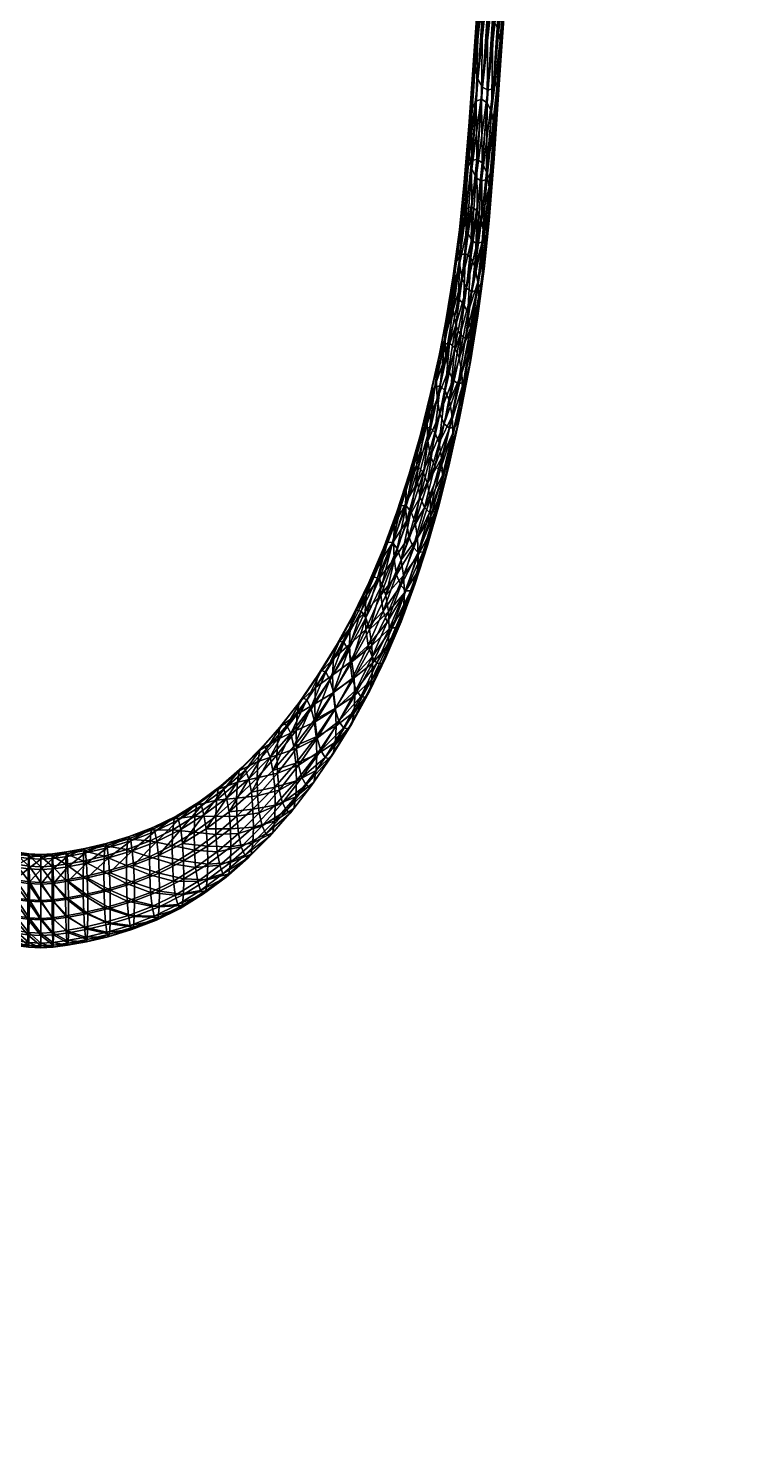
# Model space of a CAD drawing. Header units: centimetres. Extents: x -1318 to 1318, y -967 to 967.
# Drawn here: x 309.3 to 342.6, y 44.3 to 111.1 of the extents above; entities that cross this region are included whole.
import ezdxf

# ---------------------------------------------------------------- set-up
doc = ezdxf.new("R2010")
doc.units = ezdxf.units.CM
doc.layers.add('Object015', color=7, linetype='Continuous', true_color=0xd59ae5)
doc.layers.add('wood', color=7, linetype='Continuous', true_color=0x8d073a)

msp = doc.modelspace()

# ---------------------------------------------------------------- meshes
at = {"layer": 'Object015', "color": 191, "true_color": 0xb89be5}
mesh = msp.add_polyface(dxfattribs=at)
corners = [(331.551, 123.503, -207.685), (330.952, 114.81, -205.138), (330.826, 115.278, -203.366), (331.424, 123.757, -205.866), (330.784, 115.823, -201.239), (331.425, 124.325, -201.501), (330.826, 116.358, -199.112), (330.953, 116.79, -197.338), (331.382, 124.047, -203.684), (331.592, 109.093, -200.956), (331.465, 108.533, -202.703), (331.88, 114.686, -205.127), (332.006, 115.118, -203.354), (331.634, 109.779, -198.862), (332.049, 115.651, -201.227), (331.466, 111.072, -195.027), (331.592, 110.477, -196.769), (332.007, 116.195, -199.101), (331.88, 116.661, -197.33), (332.605, 124.157, -201.504), (332.647, 123.868, -203.685), (332.478, 123.373, -207.684), (332.605, 123.591, -205.866), (330.537, 108.659, -202.72), (331.163, 114.512, -206.199), (330.748, 108.283, -203.763), (331.416, 114.389, -206.55), (331.254, 108.215, -203.754), (331.669, 114.445, -206.193), (331.001, 108.134, -204.107), (330.75, 111.524, -193.992), (331.164, 117.031, -196.272), (331.003, 111.603, -193.639), (331.417, 117.085, -195.916), (331.669, 116.96, -196.268), (331.255, 111.45, -193.983), (331.761, 123.332, -208.776), (332.014, 123.249, -209.139), (332.267, 123.261, -208.775), (331.551, 124.543, -199.682), (331.762, 124.655, -198.592), (332.268, 124.582, -198.594), (332.015, 124.666, -198.229)]
mesh.append_faces([[corners[k] for k in face] for face in [(0, 1, 2), (3, 2, 4), (5, 6, 7), (8, 4, 6), (9, 10, 11), (11, 12, 9), (13, 9, 12), (12, 14, 13), (15, 16, 17), (17, 18, 15), (16, 13, 14), (14, 17, 16), (18, 17, 19), (17, 14, 20), (12, 11, 21), (14, 12, 22), (23, 1, 24), (25, 24, 26), (27, 28, 11), (29, 26, 28), (30, 31, 7), (32, 33, 31), (31, 30, 32), (34, 35, 15), (15, 18, 34), (33, 32, 35), (35, 34, 33), (36, 24, 1), (37, 26, 24), (21, 11, 28), (38, 28, 26), (39, 7, 31), (40, 31, 33), (41, 34, 18), (42, 33, 34)]], dxfattribs={"vtx2": -1, "color": 191})
mesh = msp.add_polyface(dxfattribs=at)
corners = [(330.411, 109.256, -200.977), (330.826, 115.278, -203.366), (330.952, 114.81, -205.138), (330.537, 108.659, -202.72), (330.12, 105.092, -198.685), (330.37, 109.957, -198.884), (330.784, 115.823, -201.239), (330.826, 116.358, -199.112), (330.412, 110.647, -196.79), (330.539, 111.208, -195.043), (330.953, 116.79, -197.338), (330.248, 107.268, -192.798), (330.708, 101.999, -188.423), (330.833, 101.309, -190.145), (331.067, 103.582, -192.296), (330.411, 99.783, -186.322), (330.499, 102.444, -187.396), (330.709, 103.846, -201.786), (330.477, 100.891, -199.562), (330.225, 101.064, -199.224), (330.456, 104.011, -201.445), (331.163, 114.512, -206.199), (330.748, 108.283, -203.763), (330.246, 104.428, -200.412), (331.001, 108.134, -204.107), (330.962, 103.939, -201.434), (330.73, 100.984, -199.21), (330.75, 111.524, -193.992), (330.459, 107.62, -191.754), (330.711, 107.707, -191.402), (331.003, 111.603, -193.639), (330.248, 102.634, -187.06), (330.48, 104.888, -189.208), (330.228, 104.802, -189.561), (330.732, 104.706, -189.545), (330.941, 104.268, -190.574), (330.963, 107.537, -191.742)]
mesh.append_faces([[corners[k] for k in face] for face in [(0, 1, 2), (2, 3, 0), (4, 0, 3), (5, 6, 1), (1, 0, 5), (7, 8, 9), (9, 10, 7), (6, 5, 8), (8, 7, 6), (11, 9, 8), (12, 13, 14), (15, 12, 16), (17, 18, 19), (19, 20, 17), (21, 22, 3), (22, 20, 23), (23, 3, 22), (24, 17, 20), (20, 22, 24), (18, 17, 25), (25, 26, 18), (10, 9, 27), (28, 27, 9), (9, 11, 28), (29, 30, 27), (27, 28, 29), (31, 32, 33), (32, 29, 28), (28, 33, 32), (34, 16, 12), (12, 35, 34), (32, 31, 16), (16, 34, 32), (29, 32, 34), (34, 36, 29)]], dxfattribs={"vtx2": -1, "color": 191})
mesh = msp.add_polyface(dxfattribs=at)
corners = [(331.067, 103.582, -192.296), (330.941, 104.268, -190.574), (330.708, 101.999, -188.423), (331.109, 102.779, -194.366), (330.833, 101.309, -190.145), (330.874, 100.505, -192.215), (331.299, 106.455, -194.503), (331.173, 107.117, -192.775), (331.341, 105.68, -196.578), (331.173, 104.294, -200.39), (331.299, 104.917, -198.656), (331.067, 101.991, -196.439), (330.94, 101.349, -198.169), (331.465, 108.533, -202.703), (331.592, 109.093, -200.956), (331.634, 109.779, -198.862), (331.592, 110.477, -196.769), (331.466, 111.072, -195.027), (331.416, 114.389, -206.55), (331.001, 108.134, -204.107), (330.748, 108.283, -203.763), (331.88, 114.686, -205.127), (331.254, 108.215, -203.754), (330.962, 103.939, -201.434), (331.669, 114.445, -206.193), (330.709, 103.846, -201.786), (330.73, 100.984, -199.21), (330.963, 107.537, -191.742), (330.732, 104.706, -189.545), (331.255, 111.45, -193.983), (331.003, 111.603, -193.639), (330.711, 107.707, -191.402)]
mesh.append_faces([[corners[k] for k in face] for face in [(0, 1, 2), (3, 0, 4), (4, 5, 3), (6, 7, 1), (1, 0, 6), (8, 6, 0), (0, 3, 8), (9, 10, 11), (11, 12, 9), (11, 3, 5), (10, 8, 3), (3, 11, 10), (10, 9, 13), (13, 14, 10), (8, 10, 14), (14, 15, 8), (7, 6, 16), (16, 17, 7), (6, 8, 15), (15, 16, 6), (18, 19, 20), (21, 13, 22), (23, 22, 13), (13, 9, 23), (24, 22, 19), (25, 19, 22), (22, 23, 25), (26, 23, 9), (9, 12, 26), (27, 28, 1), (1, 7, 27), (29, 27, 7), (7, 17, 29), (30, 31, 27), (27, 29, 30)]], dxfattribs={"vtx2": -1, "color": 191})
mesh = msp.add_polyface(dxfattribs=at)
corners = [(289.943, 103.005, -194.404), (290.174, 100.762, -192.259), (290.133, 99.948, -194.326), (289.9, 103.8, -192.333), (290.13, 101.558, -190.188), (329.495, 100.016, -186.363), (329.788, 102.2, -188.458), (329.661, 101.556, -190.187), (330.537, 108.659, -202.72), (330.246, 104.428, -200.412), (330.12, 105.092, -198.685), (330.078, 105.874, -196.609), (330.37, 109.957, -198.884), (330.411, 109.256, -200.977), (329.659, 99.945, -194.327), (329.889, 102.188, -196.473), (330.015, 101.498, -198.194), (329.618, 100.759, -192.258), (329.849, 102.999, -194.404), (329.891, 103.795, -192.332), (330.018, 104.441, -190.603), (330.121, 106.642, -194.532), (330.248, 107.268, -192.798), (330.412, 110.647, -196.79), (290.297, 100.017, -186.363), (290.004, 102.202, -188.459), (289.794, 102.557, -187.416), (329.704, 100.365, -185.318), (329.997, 102.556, -187.415), (329.953, 100.434, -184.962), (330.248, 102.634, -187.06), (330.203, 100.236, -185.296), (330.499, 102.444, -187.396), (330.456, 104.011, -201.445), (330.225, 101.064, -199.224), (330.228, 104.802, -189.561), (330.459, 107.62, -191.754)]
mesh.append_faces([[corners[k] for k in face] for face in [(0, 1, 2), (1, 0, 3), (3, 4, 1), (5, 6, 7), (8, 9, 10), (11, 12, 13), (13, 10, 11), (14, 15, 16), (17, 18, 15), (15, 10, 9), (9, 16, 15), (18, 11, 10), (10, 15, 18), (19, 7, 6), (6, 20, 19), (21, 19, 20), (20, 22, 21), (18, 17, 7), (7, 19, 18), (11, 18, 19), (19, 21, 11), (23, 21, 22), (12, 11, 21), (21, 23, 12), (24, 25, 26), (27, 28, 6), (29, 30, 28), (31, 32, 30), (33, 34, 16), (16, 9, 33), (28, 35, 20), (20, 6, 28), (35, 28, 30), (35, 36, 22), (22, 20, 35)]], dxfattribs={"vtx2": -1, "color": 191})
mesh = msp.add_polyface(dxfattribs=at)
corners = [(329.366, 97.762, -192.231), (329.659, 99.945, -194.327), (329.783, 99.249, -196.047), (329.326, 98.579, -190.164), (329.618, 100.759, -192.258), (329.661, 101.556, -190.187), (329.369, 99.376, -188.093), (329.495, 100.016, -186.363), (329.146, 97.892, -184.32), (330.015, 101.498, -198.194), (329.889, 102.188, -196.473), (330.832, 99.717, -194.287), (330.874, 100.505, -192.215), (330.576, 98.283, -190.112), (330.411, 99.783, -186.322), (330.535, 99.089, -188.043), (330.833, 101.309, -190.145), (330.708, 101.999, -188.423), (330.056, 97.623, -184.273), (330.94, 101.349, -198.169), (331.067, 101.991, -196.439), (330.706, 99.078, -196.017), (329.788, 102.2, -188.458), (329.704, 100.365, -185.318), (329.353, 98.233, -183.274), (329.997, 102.556, -187.415), (329.953, 100.434, -184.962), (329.602, 98.292, -182.916), (330.499, 102.444, -187.396), (330.203, 100.236, -185.296), (330.248, 102.634, -187.06), (329.849, 98.084, -183.248), (330.225, 101.064, -199.224), (329.993, 98.809, -197.076), (330.477, 100.891, -199.562), (330.244, 98.63, -197.413), (330.496, 98.718, -197.06), (330.73, 100.984, -199.21)]
mesh.append_faces([[corners[k] for k in face] for face in [(0, 1, 2), (3, 4, 1), (5, 6, 7), (4, 3, 6), (6, 5, 4), (8, 7, 6), (9, 2, 1), (10, 1, 4), (11, 12, 13), (14, 15, 16), (16, 17, 14), (15, 14, 18), (15, 13, 12), (12, 16, 15), (19, 20, 11), (11, 21, 19), (12, 11, 20), (22, 7, 23), (24, 23, 7), (25, 23, 26), (27, 26, 23), (23, 24, 27), (28, 29, 14), (30, 26, 29), (18, 14, 29), (26, 27, 31), (31, 29, 26), (32, 33, 2), (2, 9, 32), (34, 35, 33), (33, 32, 34), (36, 37, 19), (19, 21, 36), (35, 34, 37), (37, 36, 35)]], dxfattribs={"vtx2": -1, "color": 191})
mesh = msp.add_polyface(dxfattribs=at)
corners = [(329.783, 99.249, -196.047), (329.49, 97.062, -193.951), (329.366, 97.762, -192.231), (329.016, 95.642, -190.189), (329.659, 99.945, -194.327), (329.326, 98.579, -190.164), (328.977, 96.461, -188.122), (328.746, 95.831, -182.332), (329.146, 97.892, -184.32), (329.02, 97.256, -186.05), (329.369, 99.376, -188.093), (330.18, 96.923, -185.992), (330.056, 97.623, -184.273), (329.649, 95.521, -182.278), (330.534, 97.497, -192.185), (330.409, 96.861, -193.916), (330.706, 99.078, -196.017), (330.832, 99.717, -194.287), (330.576, 98.283, -190.112), (330.179, 95.331, -190.135), (330.221, 96.116, -188.061), (330.535, 99.089, -188.043), (329.993, 98.809, -197.076), (329.698, 96.615, -194.978), (330.244, 98.63, -197.413), (329.949, 96.427, -195.313), (330.2, 96.507, -194.959), (330.496, 98.718, -197.06), (329.495, 100.016, -186.363), (329.353, 98.233, -183.274), (328.952, 96.162, -181.285), (329.198, 96.21, -180.925), (329.602, 98.292, -182.916), (329.849, 98.084, -183.248), (329.444, 95.991, -181.255), (330.203, 100.236, -185.296)]
mesh.append_faces([[corners[k] for k in face] for face in [(0, 1, 2), (3, 2, 1), (4, 2, 5), (6, 5, 2), (2, 3, 6), (7, 8, 9), (10, 9, 8), (5, 6, 9), (9, 10, 5), (11, 12, 13), (14, 15, 16), (16, 17, 14), (18, 14, 17), (15, 14, 19), (14, 18, 20), (12, 11, 21), (11, 20, 18), (18, 21, 11), (22, 23, 1), (1, 0, 22), (24, 25, 23), (23, 22, 24), (26, 27, 16), (16, 15, 26), (25, 24, 27), (27, 26, 25), (28, 8, 29), (30, 29, 8), (8, 7, 30), (31, 32, 29), (29, 30, 31), (13, 12, 33), (32, 31, 34), (34, 33, 32), (35, 33, 12)]], dxfattribs={"vtx2": -1, "color": 191})
mesh = msp.add_polyface(dxfattribs=at)
corners = [(329.49, 97.062, -193.951), (329.139, 94.937, -191.908), (329.016, 95.642, -190.189), (328.616, 93.585, -188.202), (328.738, 92.875, -189.92), (328.578, 94.406, -186.135), (328.977, 96.461, -188.122), (329.02, 97.256, -186.05), (328.621, 95.2, -184.064), (328.746, 95.831, -182.332), (329.772, 94.816, -183.996), (329.649, 95.521, -182.278), (329.195, 93.48, -180.34), (329.812, 94.006, -186.065), (329.317, 92.769, -182.058), (330.18, 96.923, -185.992), (330.221, 96.116, -188.061), (330.054, 94.7, -191.866), (330.179, 95.331, -190.135), (329.771, 93.223, -188.139), (330.409, 96.861, -193.916), (330.534, 97.497, -192.185), (329.346, 94.481, -192.933), (329.698, 96.615, -194.978), (329.949, 96.427, -195.313), (329.596, 94.284, -193.267), (329.846, 94.354, -192.911), (330.2, 96.507, -194.959), (328.506, 94.155, -179.353), (328.952, 96.162, -181.285), (328.75, 94.191, -178.991), (329.198, 96.21, -180.925), (329.444, 95.991, -181.255), (328.993, 93.96, -179.319), (329.849, 98.084, -183.248)]
mesh.append_faces([[corners[k] for k in face] for face in [(0, 1, 2), (3, 2, 1), (1, 4, 3), (5, 6, 2), (2, 3, 5), (7, 8, 9), (6, 5, 8), (8, 7, 6), (10, 11, 12), (13, 10, 14), (11, 10, 15), (16, 15, 10), (10, 13, 16), (17, 18, 19), (18, 16, 13), (13, 19, 18), (18, 17, 20), (16, 18, 21), (4, 1, 22), (23, 22, 1), (1, 0, 23), (24, 25, 22), (22, 23, 24), (26, 27, 20), (20, 17, 26), (25, 24, 27), (27, 26, 25), (28, 29, 9), (30, 31, 29), (29, 28, 30), (32, 33, 12), (12, 11, 32), (34, 32, 11), (31, 30, 33), (33, 32, 31)]], dxfattribs={"vtx2": -1, "color": 191})
mesh = msp.add_polyface(dxfattribs=at)
corners = [(327.687, 89.667, -184.404), (328.171, 91.593, -186.273), (328.292, 90.876, -187.989), (327.65, 90.492, -182.338), (328.133, 92.416, -184.206), (328.177, 93.208, -182.135), (327.694, 91.283, -180.266), (327.818, 91.903, -178.532), (328.301, 93.833, -180.402), (327.289, 90.043, -176.726), (327.167, 89.429, -178.461), (328.616, 93.585, -188.202), (328.738, 92.875, -189.92), (328.578, 94.406, -186.135), (328.621, 95.2, -184.064), (328.746, 95.831, -182.332), (328.821, 90.785, -180.178), (328.701, 91.503, -178.462), (328.16, 89.593, -176.647), (327.806, 88.943, -186.119), (328.495, 90.402, -189.012), (328.02, 92.214, -177.481), (328.506, 94.155, -179.353), (327.489, 90.344, -175.673), (328.261, 92.238, -177.117), (328.75, 94.191, -178.991), (327.726, 90.354, -175.307), (328.501, 91.994, -177.443), (327.963, 90.096, -175.63), (328.944, 92.41, -190.944)]
mesh.append_faces([[corners[k] for k in face] for face in [(0, 1, 2), (3, 4, 1), (1, 0, 3), (5, 6, 7), (7, 8, 5), (4, 3, 6), (6, 5, 4), (9, 7, 6), (10, 6, 3), (1, 11, 12), (12, 2, 1), (4, 13, 11), (11, 1, 4), (14, 5, 8), (8, 15, 14), (13, 4, 5), (5, 14, 13), (16, 17, 18), (19, 2, 20), (21, 22, 8), (8, 7, 21), (23, 21, 7), (7, 9, 23), (24, 25, 22), (22, 21, 24), (26, 24, 21), (21, 23, 26), (25, 24, 27), (27, 28, 18), (18, 17, 27), (24, 26, 28), (28, 27, 24), (29, 20, 2), (2, 12, 29), (15, 8, 22)]], dxfattribs={"vtx2": -1, "color": 191})
mesh = msp.add_polyface(dxfattribs=at)
corners = [(328.82, 89.192, -184.321), (328.698, 88.579, -186.055), (329.193, 90.557, -187.934), (329.316, 91.176, -186.2), (328.861, 89.971, -182.246), (329.357, 91.957, -184.126), (328.317, 88.052, -180.43), (328.701, 91.503, -178.462), (328.821, 90.785, -180.178), (329.317, 92.769, -182.058), (329.195, 93.48, -180.34), (329.772, 94.816, -183.996), (329.812, 94.006, -186.065), (329.647, 92.598, -189.871), (329.771, 93.223, -188.139), (330.054, 94.7, -191.866), (328.494, 88.261, -187.105), (328.987, 90.229, -188.981), (328.25, 88.226, -187.467), (328.741, 90.182, -189.342), (328.993, 93.96, -179.319), (328.501, 91.994, -177.443), (328.75, 94.191, -178.991), (329.346, 94.481, -192.933), (328.944, 92.41, -190.944), (328.738, 92.875, -189.92), (329.192, 92.202, -191.276), (328.495, 90.402, -189.012), (329.596, 94.284, -193.267), (329.44, 92.261, -190.918), (329.846, 94.354, -192.911)]
mesh.append_faces([[corners[k] for k in face] for face in [(0, 1, 2), (2, 3, 0), (4, 0, 3), (3, 5, 4), (0, 4, 6), (7, 8, 9), (9, 10, 7), (8, 4, 5), (5, 9, 8), (10, 9, 11), (9, 5, 12), (13, 14, 3), (3, 2, 13), (14, 13, 15), (14, 12, 5), (5, 3, 14), (16, 17, 2), (2, 1, 16), (18, 19, 17), (20, 21, 7), (7, 10, 20), (21, 20, 22), (23, 24, 25), (26, 19, 27), (27, 24, 26), (28, 26, 24), (24, 23, 28), (17, 29, 13), (13, 2, 17), (19, 26, 29), (29, 17, 19), (29, 30, 15), (15, 13, 29), (26, 28, 30), (30, 29, 26)]], dxfattribs={"vtx2": -1, "color": 191})
mesh = msp.add_polyface(dxfattribs=at)
corners = [(327.806, 88.943, -186.119), (327.275, 87.078, -184.312), (327.158, 87.81, -182.598), (327.123, 88.639, -180.533), (327.65, 90.492, -182.338), (327.687, 89.667, -184.404), (326.579, 86.027, -180.86), (326.693, 85.288, -182.573), (326.545, 86.86, -178.795), (327.167, 89.429, -178.461), (326.589, 87.649, -176.723), (326.711, 88.256, -174.987), (327.289, 90.043, -176.726), (327.694, 91.283, -180.266), (327.064, 84.431, -177.001), (327.026, 85.252, -174.935), (326.306, 83.559, -173.33), (327.682, 87.023, -176.613), (327.566, 87.755, -174.899), (326.913, 85.991, -173.222), (327.72, 86.204, -178.681), (327.561, 84.828, -182.492), (327.68, 85.429, -180.755), (327.024, 83.658, -179.077), (327.473, 86.582, -185.331), (326.888, 84.78, -183.589), (327.713, 86.338, -185.656), (327.125, 84.522, -183.912), (326.712, 82.779, -181.87), (327.362, 84.532, -183.546), (327.954, 86.361, -185.292), (326.497, 86.805, -171.891), (327.14, 88.542, -173.563), (326.907, 88.546, -173.933), (327.489, 90.344, -175.673), (327.726, 90.354, -175.307), (327.373, 88.27, -173.884), (326.724, 86.519, -172.209)]
mesh.append_faces([[corners[k] for k in face] for face in [(0, 1, 2), (3, 4, 5), (5, 2, 3), (6, 2, 1), (1, 7, 6), (8, 3, 2), (2, 6, 8), (9, 10, 11), (11, 12, 9), (10, 9, 3), (13, 9, 12), (4, 3, 9), (14, 15, 16), (17, 18, 19), (19, 15, 17), (20, 17, 15), (15, 14, 20), (21, 22, 23), (14, 23, 22), (24, 25, 7), (7, 1, 24), (26, 27, 25), (25, 24, 26), (28, 29, 21), (30, 29, 27), (31, 32, 33), (33, 34, 12), (12, 11, 33), (32, 35, 34), (34, 33, 32), (36, 37, 19), (19, 18, 36), (32, 31, 37), (37, 36, 32), (35, 32, 36)]], dxfattribs={"vtx2": -1, "color": 191})
mesh = msp.add_polyface(dxfattribs=at)
corners = [(328.292, 90.876, -187.989), (327.806, 88.943, -186.119), (327.687, 89.667, -184.404), (327.158, 87.81, -182.598), (328.278, 88.869, -178.362), (328.16, 89.593, -176.647), (327.566, 87.755, -174.899), (327.682, 87.023, -176.613), (328.317, 88.052, -180.43), (327.72, 86.204, -178.681), (328.156, 86.668, -184.24), (328.276, 87.275, -182.505), (327.68, 85.429, -180.755), (327.561, 84.828, -182.492), (327.064, 84.431, -177.001), (328.698, 88.579, -186.055), (328.82, 89.192, -184.321), (328.821, 90.785, -180.178), (328.861, 89.971, -182.246), (328.495, 90.402, -189.012), (328.007, 88.458, -187.139), (328.741, 90.182, -189.342), (328.25, 88.226, -187.467), (327.473, 86.582, -185.331), (327.275, 87.078, -184.312), (327.713, 86.338, -185.656), (327.954, 86.361, -185.292), (328.494, 88.261, -187.105), (328.987, 90.229, -188.981), (327.362, 84.532, -183.546), (327.125, 84.522, -183.912), (327.963, 90.096, -175.63), (327.373, 88.27, -173.884), (327.726, 90.354, -175.307)]
mesh.append_faces([[corners[k] for k in face] for face in [(0, 1, 2), (3, 2, 1), (4, 5, 6), (6, 7, 4), (8, 4, 7), (7, 9, 8), (10, 11, 12), (12, 13, 10), (12, 9, 14), (11, 8, 9), (9, 12, 11), (11, 10, 15), (15, 16, 11), (8, 11, 16), (5, 4, 17), (4, 8, 18), (18, 17, 4), (19, 20, 1), (21, 22, 20), (20, 19, 21), (20, 23, 24), (24, 1, 20), (22, 25, 23), (23, 20, 22), (26, 27, 15), (15, 10, 26), (28, 27, 22), (25, 22, 27), (27, 26, 25), (29, 26, 10), (10, 13, 29), (30, 25, 26), (31, 32, 6), (6, 5, 31), (32, 31, 33)]], dxfattribs={"vtx2": -1, "color": 191})
mesh = msp.add_polyface(dxfattribs=at)
corners = [(325.217, 83.539, -175.537), (325.912, 85.158, -177.129), (325.944, 84.322, -179.193), (325.956, 85.946, -175.056), (325.261, 84.324, -173.464), (325.378, 84.918, -171.726), (326.076, 86.547, -173.319), (324.626, 83.372, -170.211), (326.579, 86.027, -180.86), (326.693, 85.288, -182.573), (326.055, 83.575, -180.904), (326.545, 86.86, -178.795), (326.589, 87.649, -176.723), (326.711, 88.256, -174.987), (327.123, 88.639, -180.533), (326.195, 84.307, -171.619), (326.306, 83.559, -173.33), (327.026, 85.252, -174.935), (326.913, 85.991, -173.222), (294.225, 85.182, -170.667), (294.983, 83.624, -169.149), (295.166, 83.372, -170.211), (325.567, 85.182, -170.667), (326.268, 86.824, -172.263), (324.809, 83.624, -169.149), (325.79, 85.148, -170.293), (326.497, 86.805, -171.891), (325.025, 83.574, -168.772), (326.724, 86.519, -172.209), (326.011, 84.846, -170.608), (325.24, 83.257, -169.085), (326.888, 84.78, -183.589), (326.246, 83.055, -181.919), (327.125, 84.522, -183.912), (326.907, 88.546, -173.933)]
mesh.append_faces([[corners[k] for k in face] for face in [(0, 1, 2), (3, 4, 5), (5, 6, 3), (1, 0, 4), (4, 3, 1), (7, 5, 4), (2, 8, 9), (9, 10, 2), (1, 11, 8), (8, 2, 1), (12, 3, 6), (6, 13, 12), (11, 1, 3), (3, 12, 11), (14, 11, 12), (15, 16, 17), (17, 18, 15), (19, 20, 21), (22, 23, 6), (6, 5, 22), (24, 22, 5), (25, 26, 23), (23, 22, 25), (27, 25, 22), (22, 24, 27), (28, 29, 15), (15, 18, 28), (26, 25, 29), (29, 28, 26), (30, 29, 25), (10, 9, 31), (32, 31, 33), (23, 34, 13), (13, 6, 23), (34, 23, 26)]], dxfattribs={"vtx2": -1, "color": 191})
mesh = msp.add_polyface(dxfattribs=at)
corners = [(324.496, 81.163, -176.087), (325.247, 82.7, -177.601), (325.355, 81.945, -179.311), (324.6, 80.401, -177.796), (324.467, 82.004, -174.024), (325.217, 83.539, -175.537), (323.669, 80.557, -172.592), (323.713, 81.336, -170.518), (322.872, 79.976, -169.171), (322.98, 80.545, -167.428), (323.824, 81.913, -168.777), (324.511, 82.786, -171.95), (324.626, 83.372, -170.211), (325.261, 84.324, -173.464), (325.526, 81.949, -171.804), (325.419, 82.704, -170.094), (324.59, 81.188, -168.65), (324.694, 80.425, -170.358), (325.542, 81.413, -180.323), (325.378, 84.918, -171.726), (324.809, 83.624, -169.149), (323.151, 80.77, -166.362), (324.001, 82.152, -167.713), (323.351, 80.689, -165.98), (324.211, 82.087, -167.334), (325.025, 83.574, -168.772), (324.418, 81.753, -167.644), (323.551, 80.34, -166.287), (323.716, 79.762, -167.291), (325.24, 83.257, -169.085)]
mesh.append_faces([[corners[k] for k in face] for face in [(0, 1, 2), (2, 3, 0), (4, 5, 1), (1, 0, 4), (6, 4, 0), (7, 8, 9), (9, 10, 7), (11, 7, 10), (10, 12, 11), (8, 7, 6), (4, 6, 7), (7, 11, 4), (13, 11, 12), (5, 4, 11), (11, 13, 5), (14, 15, 16), (16, 17, 14), (3, 2, 18), (19, 12, 20), (21, 22, 10), (10, 9, 21), (23, 24, 22), (22, 21, 23), (22, 20, 12), (12, 10, 22), (24, 25, 20), (20, 22, 24), (26, 27, 28), (28, 16, 26), (29, 26, 16), (16, 15, 29), (24, 23, 27), (27, 26, 24), (25, 24, 26), (26, 29, 25)]], dxfattribs={"vtx2": -1, "color": 191})
mesh = msp.add_polyface(dxfattribs=at)
corners = [(325.247, 82.7, -177.601), (325.944, 84.322, -179.193), (326.055, 83.575, -180.904), (325.355, 81.945, -179.311), (325.217, 83.539, -175.537), (325.561, 81.123, -173.87), (325.526, 81.949, -171.804), (324.694, 80.425, -170.358), (326.303, 81.965, -177.472), (326.188, 81.379, -179.212), (326.907, 83.064, -180.815), (327.024, 83.658, -179.077), (326.342, 82.736, -175.397), (327.064, 84.431, -177.001), (325.523, 80.355, -175.946), (325.419, 82.704, -170.094), (326.306, 83.559, -173.33), (326.195, 84.307, -171.619), (327.561, 84.828, -182.492), (326.246, 83.055, -181.919), (325.542, 81.413, -180.323), (326.479, 82.783, -182.239), (325.769, 81.126, -180.641), (324.782, 79.855, -178.805), (325.998, 81.107, -180.269), (326.712, 82.779, -181.87), (325.225, 79.518, -178.746), (326.011, 84.846, -170.608), (325.24, 83.257, -169.085), (325.79, 85.148, -170.293), (325.025, 83.574, -168.772), (326.888, 84.78, -183.589), (327.125, 84.522, -183.912), (327.362, 84.532, -183.546)]
mesh.append_faces([[corners[k] for k in face] for face in [(0, 1, 2), (2, 3, 0), (1, 0, 4), (5, 6, 7), (8, 9, 10), (10, 11, 8), (12, 8, 11), (11, 13, 12), (9, 8, 14), (5, 14, 8), (8, 12, 5), (15, 6, 16), (16, 17, 15), (16, 12, 13), (6, 5, 12), (12, 16, 6), (11, 10, 18), (19, 20, 3), (3, 2, 19), (21, 22, 20), (20, 19, 21), (23, 20, 22), (24, 25, 10), (10, 9, 24), (26, 24, 9), (22, 21, 25), (25, 24, 22), (27, 28, 15), (15, 17, 27), (29, 30, 28), (31, 19, 2), (32, 21, 19), (18, 10, 25), (21, 32, 33), (33, 25, 21)]], dxfattribs={"vtx2": -1, "color": 191})
mesh = msp.add_polyface(dxfattribs=at)
corners = [(322.854, 78.356, -173.308), (323.696, 79.714, -174.655), (323.796, 78.944, -176.362), (324.496, 81.163, -176.087), (324.6, 80.401, -177.796), (323.669, 80.557, -172.592), (323.815, 78.991, -168.998), (323.716, 79.762, -167.291), (322.801, 78.429, -166.021), (323.847, 78.16, -171.063), (322.896, 77.651, -167.727), (324.694, 80.425, -170.358), (324.59, 81.188, -168.65), (324.727, 79.596, -172.424), (325.561, 81.123, -173.87), (324.582, 78.261, -176.243), (324.691, 78.831, -174.5), (323.811, 77.398, -173.14), (325.411, 79.777, -177.686), (325.523, 80.355, -175.946), (326.188, 81.379, -179.212), (322.95, 77.579, -175.014), (323.972, 78.386, -177.37), (324.782, 79.855, -178.805), (323.119, 77.007, -176.019), (324.186, 78.067, -177.682), (325.003, 79.552, -179.121), (325.542, 81.413, -180.323), (325.769, 81.126, -180.641), (325.225, 79.518, -178.746), (325.998, 81.107, -180.269), (323.533, 76.604, -175.949), (324.402, 78.016, -177.305)]
mesh.append_faces([[corners[k] for k in face] for face in [(0, 1, 2), (1, 3, 4), (4, 2, 1), (3, 1, 5), (6, 7, 8), (9, 6, 10), (11, 12, 7), (7, 6, 11), (13, 11, 6), (6, 9, 13), (11, 13, 14), (15, 16, 17), (18, 19, 16), (16, 15, 18), (16, 13, 9), (9, 17, 16), (19, 14, 13), (13, 16, 19), (19, 18, 20), (21, 2, 22), (23, 22, 2), (2, 4, 23), (24, 22, 25), (26, 25, 22), (22, 23, 26), (27, 23, 4), (28, 26, 23), (20, 18, 29), (26, 28, 30), (30, 29, 26), (31, 32, 15), (32, 29, 18), (18, 15, 32), (25, 26, 29), (29, 32, 25)]], dxfattribs={"vtx2": -1, "color": 191})
mesh = msp.add_polyface(dxfattribs=at)
corners = [(321.977, 77.091, -172.05), (322.854, 78.356, -173.308), (322.95, 77.579, -175.014), (321.954, 77.938, -169.988), (322.829, 79.201, -171.245), (322.872, 79.976, -169.171), (321.996, 78.711, -167.912), (322.1, 79.271, -166.169), (322.98, 80.545, -167.428), (321.087, 77.542, -166.746), (321.186, 78.094, -165.001), (323.796, 78.944, -176.362), (323.669, 80.557, -172.592), (323.696, 79.714, -174.655), (322.801, 78.429, -166.021), (322.896, 77.651, -167.727), (323.815, 78.991, -168.998), (321.849, 77.195, -164.844), (322.263, 79.483, -165.1), (323.151, 80.77, -166.362), (321.341, 78.292, -163.93), (322.454, 79.386, -164.715), (323.351, 80.689, -165.98), (321.522, 78.18, -163.542), (320.387, 77.202, -162.856), (320.556, 77.074, -162.466), (323.551, 80.34, -166.287), (322.644, 79.021, -165.02), (323.716, 79.762, -167.291), (321.701, 77.799, -163.844), (323.972, 78.386, -177.37), (323.119, 77.007, -176.019)]
mesh.append_faces([[corners[k] for k in face] for face in [(0, 1, 2), (3, 4, 1), (1, 0, 3), (5, 6, 7), (7, 8, 5), (4, 3, 6), (6, 5, 4), (6, 9, 10), (10, 7, 6), (9, 6, 3), (11, 2, 1), (4, 12, 13), (13, 1, 4), (12, 4, 5), (14, 15, 16), (15, 14, 17), (18, 19, 8), (8, 7, 18), (20, 18, 7), (7, 10, 20), (21, 22, 19), (19, 18, 21), (23, 21, 18), (18, 20, 23), (24, 20, 10), (25, 23, 20), (26, 27, 14), (14, 28, 26), (22, 21, 27), (27, 26, 22), (27, 29, 17), (17, 14, 27), (21, 23, 29), (29, 27, 21), (30, 31, 2)]], dxfattribs={"vtx2": -1, "color": 191})
mesh = msp.add_polyface(dxfattribs=at)
corners = [(319.182, 75.51, -164.706), (318.191, 74.653, -163.838), (318.271, 75.179, -162.088), (319.269, 76.045, -162.957), (320.126, 74.858, -169.814), (321.066, 75.924, -170.884), (321.151, 75.132, -172.588), (320.108, 75.709, -167.753), (321.046, 76.773, -168.822), (320.148, 76.474, -165.676), (320.242, 77.018, -163.929), (321.087, 77.542, -166.746), (321.186, 78.094, -165.001), (319.144, 74.748, -166.783), (321.954, 77.938, -169.988), (320.944, 75.268, -165.465), (320.861, 76.061, -163.762), (319.839, 75.033, -162.78), (321.938, 76.409, -166.548), (318.393, 75.338, -161.01), (319.403, 76.216, -161.882), (318.534, 75.18, -160.614), (319.559, 76.073, -161.488), (318.672, 74.755, -160.908), (319.713, 75.663, -161.785), (320.387, 77.202, -162.856), (320.556, 77.074, -162.466), (321.341, 78.292, -163.93), (320.723, 76.679, -162.765), (321.701, 77.799, -163.844), (321.522, 78.18, -163.542)]
mesh.append_faces([[corners[k] for k in face] for face in [(0, 1, 2), (2, 3, 0), (4, 5, 6), (7, 8, 5), (5, 4, 7), (9, 0, 3), (3, 10, 9), (11, 9, 10), (10, 12, 11), (7, 13, 0), (0, 9, 7), (8, 7, 9), (9, 11, 8), (14, 8, 11), (15, 16, 17), (16, 15, 18), (19, 20, 3), (3, 2, 19), (21, 22, 20), (20, 19, 21), (22, 21, 23), (23, 24, 22), (20, 25, 10), (10, 3, 20), (22, 26, 25), (25, 20, 22), (12, 10, 25), (27, 25, 26), (28, 24, 17), (17, 16, 28), (29, 28, 16), (26, 22, 24), (24, 28, 26), (30, 26, 28), (28, 29, 30)]], dxfattribs={"vtx2": -1, "color": 191})
mesh = msp.add_polyface(dxfattribs=at)
corners = [(322.95, 77.579, -175.014), (322.067, 76.307, -173.755), (321.977, 77.091, -172.05), (321.066, 75.924, -170.884), (321.151, 75.132, -172.588), (321.046, 76.773, -168.822), (321.954, 77.938, -169.988), (321.938, 76.409, -166.548), (321.849, 77.195, -164.844), (320.861, 76.061, -163.762), (321.966, 75.572, -168.612), (320.944, 75.268, -165.465), (322.892, 76.058, -171.869), (322.792, 75.504, -173.614), (323.707, 76.836, -174.884), (323.811, 77.398, -173.14), (322.926, 76.817, -169.792), (323.847, 78.16, -171.063), (321.934, 74.816, -170.69), (322.896, 77.651, -167.727), (324.582, 78.261, -176.243), (323.119, 77.007, -176.019), (322.228, 75.722, -174.758), (323.325, 76.671, -176.329), (322.426, 75.37, -175.064), (321.303, 74.534, -173.588), (322.625, 75.286, -174.681), (323.533, 76.604, -175.949), (321.701, 77.799, -163.844), (324.186, 78.067, -177.682), (324.402, 78.016, -177.305)]
mesh.append_faces([[corners[k] for k in face] for face in [(0, 1, 2), (3, 2, 1), (1, 4, 3), (5, 6, 2), (2, 3, 5), (7, 8, 9), (10, 7, 11), (12, 13, 14), (14, 15, 12), (16, 12, 15), (15, 17, 16), (13, 12, 18), (10, 18, 12), (12, 16, 10), (8, 7, 19), (19, 16, 17), (7, 10, 16), (16, 19, 7), (15, 14, 20), (21, 22, 1), (1, 0, 21), (23, 24, 22), (22, 21, 23), (22, 25, 4), (4, 1, 22), (25, 22, 24), (26, 27, 14), (14, 13, 26), (24, 23, 27), (27, 26, 24), (9, 8, 28), (29, 23, 21), (20, 14, 27), (23, 29, 30), (30, 27, 23)]], dxfattribs={"vtx2": -1, "color": 191})
mesh = msp.add_polyface(dxfattribs=at)
corners = [(318.155, 73.895, -165.916), (319.144, 74.748, -166.783), (319.159, 73.896, -168.844), (318.191, 74.653, -163.838), (319.182, 75.51, -164.706), (320.126, 74.858, -169.814), (320.204, 74.059, -171.517), (319.23, 73.09, -170.545), (320.108, 75.709, -167.753), (321.151, 75.132, -172.588), (318.787, 74.113, -161.901), (318.855, 73.305, -163.602), (319.916, 74.232, -164.482), (319.839, 75.033, -162.78), (319.94, 73.391, -166.545), (320.944, 75.268, -165.465), (320.97, 74.429, -167.529), (321.966, 75.572, -168.612), (321.839, 74.27, -172.437), (321.934, 74.816, -170.69), (320.939, 73.675, -169.607), (320.85, 73.138, -171.355), (322.792, 75.504, -173.614), (319.713, 75.663, -161.785), (318.672, 74.755, -160.908), (317.703, 73.306, -161.129), (317.602, 73.959, -160.138), (318.534, 75.18, -160.614), (321.303, 74.534, -173.588), (320.347, 73.447, -172.515), (321.491, 74.166, -173.892), (322.426, 75.37, -175.064), (321.68, 74.066, -173.506), (322.625, 75.286, -174.681), (320.701, 72.947, -172.427), (320.523, 73.063, -172.816)]
mesh.append_faces([[corners[k] for k in face] for face in [(0, 1, 2), (1, 0, 3), (3, 4, 1), (2, 5, 6), (6, 7, 2), (1, 8, 5), (5, 2, 1), (9, 6, 5), (10, 11, 12), (12, 13, 10), (14, 12, 11), (13, 12, 15), (16, 15, 12), (12, 14, 16), (15, 16, 17), (18, 19, 20), (20, 21, 18), (20, 16, 14), (19, 17, 16), (16, 20, 19), (19, 18, 22), (23, 24, 10), (10, 13, 23), (25, 10, 24), (26, 24, 27), (28, 29, 6), (6, 9, 28), (29, 28, 30), (31, 30, 28), (32, 33, 22), (22, 18, 32), (30, 31, 33), (33, 32, 30), (34, 32, 18), (35, 30, 32)]], dxfattribs={"vtx2": -1, "color": 191})
mesh = msp.add_polyface(dxfattribs=at)
corners = [(317.152, 72.297, -167.215), (318.167, 73.042, -167.977), (318.231, 72.229, -169.676), (317.208, 71.478, -168.914), (317.142, 73.15, -165.154), (318.155, 73.895, -165.916), (316.11, 71.662, -166.563), (316.103, 72.516, -164.502), (317.175, 73.904, -163.076), (316.132, 73.266, -162.423), (316.196, 73.776, -160.67), (317.247, 74.422, -161.324), (318.191, 74.653, -163.838), (318.271, 75.179, -162.088), (317.764, 72.491, -162.829), (317.703, 73.306, -161.129), (316.591, 72.614, -160.467), (316.643, 71.793, -162.165), (317.783, 71.646, -164.891), (318.855, 73.305, -163.602), (318.877, 72.462, -165.665), (318.351, 71.592, -170.67), (317.355, 74.569, -160.245), (318.393, 75.338, -161.01), (317.48, 74.397, -159.846), (318.534, 75.18, -160.614), (316.29, 73.911, -159.589), (316.398, 73.727, -159.188), (317.602, 73.959, -160.138), (316.503, 73.277, -159.478), (318.672, 74.755, -160.908)]
mesh.append_faces([[corners[k] for k in face] for face in [(0, 1, 2), (2, 3, 0), (4, 5, 1), (1, 0, 4), (6, 0, 3), (7, 4, 0), (0, 6, 7), (8, 9, 10), (10, 11, 8), (4, 7, 9), (9, 8, 4), (12, 8, 11), (11, 13, 12), (5, 4, 8), (8, 12, 5), (14, 15, 16), (16, 17, 14), (18, 14, 17), (15, 14, 19), (14, 18, 20), (3, 2, 21), (22, 23, 13), (13, 11, 22), (24, 25, 23), (23, 22, 24), (26, 22, 11), (11, 10, 26), (27, 24, 22), (22, 26, 27), (28, 29, 16), (16, 15, 28), (24, 27, 29), (29, 28, 24), (30, 28, 15), (25, 24, 28)]], dxfattribs={"vtx2": -1, "color": 191})
mesh = msp.add_polyface(dxfattribs=at)
corners = [(318.167, 73.042, -167.977), (319.159, 73.896, -168.844), (319.23, 73.09, -170.545), (318.231, 72.229, -169.676), (318.155, 73.895, -165.916), (318.851, 71.714, -167.744), (318.775, 71.192, -169.495), (319.828, 72.11, -170.374), (319.911, 72.64, -168.624), (318.877, 72.462, -165.665), (319.94, 73.391, -166.545), (317.759, 70.9, -166.971), (317.783, 71.646, -164.891), (318.855, 73.305, -163.602), (318.787, 74.113, -161.901), (317.703, 73.306, -161.129), (317.764, 72.491, -162.829), (320.85, 73.138, -171.355), (320.939, 73.675, -169.607), (319.362, 72.465, -171.541), (318.351, 71.592, -170.67), (319.525, 72.066, -171.839), (318.499, 71.177, -170.966), (318.649, 71.029, -170.572), (319.69, 71.933, -171.448), (317.579, 70.236, -169.802), (320.347, 73.447, -172.515), (320.204, 74.059, -171.517), (320.523, 73.063, -172.816), (321.491, 74.166, -173.892), (320.701, 72.947, -172.427), (321.839, 74.27, -172.437), (321.68, 74.066, -173.506)]
mesh.append_faces([[corners[k] for k in face] for face in [(0, 1, 2), (2, 3, 0), (1, 0, 4), (5, 6, 7), (7, 8, 5), (9, 5, 8), (8, 10, 9), (6, 5, 11), (5, 9, 12), (13, 14, 15), (13, 9, 10), (9, 13, 16), (17, 18, 8), (8, 7, 17), (10, 8, 18), (19, 20, 3), (3, 2, 19), (21, 22, 20), (20, 19, 21), (23, 24, 7), (7, 6, 23), (25, 23, 6), (22, 21, 24), (24, 23, 22), (26, 19, 2), (2, 27, 26), (28, 21, 19), (19, 26, 28), (29, 28, 26), (24, 30, 17), (17, 7, 24), (21, 28, 30), (30, 24, 21), (31, 17, 30), (32, 30, 28)]], dxfattribs={"vtx2": -1, "color": 191})
mesh = msp.add_polyface(dxfattribs=at)
corners = [(315.063, 72.739, -161.883), (313.965, 72.325, -161.458), (314.01, 72.823, -159.703), (315.117, 73.242, -160.129), (315.037, 71.993, -163.963), (313.944, 71.583, -163.538), (312.931, 72.505, -159.379), (312.897, 72.012, -161.135), (316.103, 72.516, -164.502), (316.11, 71.662, -166.563), (315.043, 71.139, -166.024), (316.132, 73.266, -162.423), (316.196, 73.776, -160.67), (315.494, 71.215, -161.616), (315.449, 72.041, -159.919), (314.281, 71.59, -159.487), (316.643, 71.793, -162.165), (316.591, 72.614, -160.467), (314.074, 72.941, -158.618), (315.196, 73.368, -159.046), (312.982, 72.617, -158.293), (314.149, 72.737, -158.214), (315.287, 73.173, -158.643), (313.04, 72.406, -157.888), (315.376, 72.712, -158.931), (314.221, 72.268, -158.5), (313.143, 71.248, -159.159), (313.096, 71.931, -158.173), (316.29, 73.911, -159.589), (316.398, 73.727, -159.188), (316.503, 73.277, -159.478)]
mesh.append_faces([[corners[k] for k in face] for face in [(0, 1, 2), (2, 3, 0), (4, 5, 1), (1, 0, 4), (6, 2, 1), (7, 1, 5), (4, 8, 9), (9, 10, 4), (11, 0, 3), (3, 12, 11), (8, 4, 0), (0, 11, 8), (13, 14, 15), (16, 17, 14), (14, 13, 16), (18, 19, 3), (3, 2, 18), (20, 18, 2), (21, 22, 19), (19, 18, 21), (23, 21, 18), (24, 25, 15), (15, 14, 24), (22, 21, 25), (25, 24, 22), (26, 15, 25), (27, 25, 21), (19, 28, 12), (12, 3, 19), (22, 29, 28), (28, 19, 22), (30, 24, 14), (14, 17, 30), (29, 22, 24), (24, 30, 29)]], dxfattribs={"vtx2": -1, "color": 191})
mesh = msp.add_polyface(dxfattribs=at)
corners = [(313.948, 70.729, -165.599), (312.884, 70.418, -165.277), (312.88, 71.272, -163.216), (311.067, 70.897, -162.826), (311.902, 71.048, -162.983), (311.905, 70.194, -165.044), (311.091, 72.12, -158.987), (311.939, 72.275, -159.145), (311.914, 71.785, -160.901), (312.897, 72.012, -161.135), (312.931, 72.505, -159.379), (311.075, 71.633, -160.744), (313.965, 72.325, -161.458), (313.944, 71.583, -163.538), (312.114, 70.165, -160.618), (312.094, 71, -158.922), (311.191, 70.833, -158.762), (311.204, 69.996, -160.457), (313.171, 70.415, -160.855), (313.143, 71.248, -159.159), (314.01, 72.823, -159.703), (312.982, 72.617, -158.293), (314.074, 72.941, -158.618), (313.04, 72.406, -157.888), (311.115, 72.224, -157.9), (311.976, 72.382, -158.059), (311.142, 72.006, -157.493), (312.018, 72.167, -157.652), (312.06, 71.687, -157.937), (311.169, 71.522, -157.777), (313.096, 71.931, -158.173), (314.221, 72.268, -158.5), (314.149, 72.737, -158.214)]
mesh.append_faces([[corners[k] for k in face] for face in [(0, 1, 2), (3, 4, 5), (4, 2, 1), (1, 5, 4), (6, 7, 8), (9, 8, 7), (7, 10, 9), (11, 8, 4), (2, 4, 8), (8, 9, 2), (12, 9, 10), (13, 2, 9), (14, 15, 16), (16, 17, 14), (18, 19, 15), (15, 14, 18), (20, 10, 21), (22, 21, 23), (24, 25, 7), (26, 27, 25), (25, 24, 26), (25, 21, 10), (10, 7, 25), (27, 23, 21), (21, 25, 27), (28, 29, 16), (16, 15, 28), (30, 28, 15), (15, 19, 30), (27, 26, 29), (29, 28, 27), (23, 27, 28), (28, 30, 23), (31, 30, 19), (32, 23, 30)]], dxfattribs={"vtx2": -1, "color": 191})
mesh = msp.add_polyface(dxfattribs=at)
corners = [(307.889, 71.048, -162.983), (308.724, 70.897, -162.826), (308.722, 70.044, -164.887), (307.852, 72.275, -159.145), (308.701, 72.12, -158.987), (308.717, 71.633, -160.744), (307.877, 71.785, -160.901), (309.36, 70.807, -162.731), (309.359, 69.954, -164.792), (309.896, 70.776, -162.7), (309.896, 69.924, -164.761), (309.356, 71.542, -160.649), (309.349, 72.027, -158.892), (309.896, 71.511, -160.618), (309.896, 71.996, -158.861), (310.432, 70.807, -162.731), (309.293, 69.895, -160.361), (309.3, 70.732, -158.666), (308.601, 70.833, -158.762), (308.588, 69.996, -160.457), (309.896, 69.861, -160.329), (309.896, 70.699, -158.634), (307.816, 72.382, -158.059), (308.677, 72.224, -157.9), (309.337, 72.13, -157.805), (308.65, 72.006, -157.493), (309.324, 71.909, -157.398), (309.896, 72.098, -157.773), (309.896, 71.877, -157.366), (309.311, 71.423, -157.681), (308.623, 71.522, -157.777), (309.896, 71.391, -157.649)]
mesh.append_faces([[corners[k] for k in face] for face in [(0, 1, 2), (3, 4, 5), (6, 5, 1), (1, 7, 8), (8, 2, 1), (7, 9, 10), (11, 5, 4), (4, 12, 11), (13, 11, 12), (12, 14, 13), (7, 1, 5), (5, 11, 7), (9, 7, 11), (11, 13, 9), (15, 9, 13), (16, 17, 18), (18, 19, 16), (20, 21, 17), (22, 23, 4), (23, 24, 12), (12, 4, 23), (25, 26, 24), (24, 23, 25), (24, 27, 14), (14, 12, 24), (26, 28, 27), (27, 24, 26), (29, 30, 18), (18, 17, 29), (31, 29, 17), (17, 21, 31), (26, 25, 30), (30, 29, 26), (28, 26, 29), (29, 31, 28)]], dxfattribs={"vtx2": -1, "color": 191})
mesh = msp.add_polyface(dxfattribs=at)
corners = [(310.432, 70.807, -162.731), (311.067, 70.897, -162.826), (311.069, 70.044, -164.887), (310.433, 69.954, -164.792), (309.896, 70.776, -162.7), (309.896, 69.924, -164.761), (311.075, 71.633, -160.744), (310.435, 71.542, -160.649), (310.443, 72.027, -158.892), (311.091, 72.12, -158.987), (309.896, 71.511, -160.618), (309.896, 71.996, -158.861), (311.905, 70.194, -165.044), (311.914, 71.785, -160.901), (311.902, 71.048, -162.983), (310.492, 70.732, -158.666), (310.499, 69.895, -160.361), (311.204, 69.996, -160.457), (311.191, 70.833, -158.762), (309.896, 70.699, -158.634), (309.896, 69.861, -160.329), (310.455, 72.13, -157.805), (311.115, 72.224, -157.9), (309.896, 72.098, -157.773), (310.468, 71.909, -157.398), (311.142, 72.006, -157.493), (309.896, 71.877, -157.366), (311.169, 71.522, -157.777), (310.481, 71.423, -157.681), (309.896, 71.391, -157.649), (311.939, 72.275, -159.145)]
mesh.append_faces([[corners[k] for k in face] for face in [(0, 1, 2), (2, 3, 0), (4, 0, 3), (3, 5, 4), (6, 7, 8), (8, 9, 6), (1, 0, 7), (7, 6, 1), (7, 10, 11), (11, 8, 7), (10, 7, 0), (12, 2, 1), (13, 6, 9), (14, 1, 6), (15, 16, 17), (17, 18, 15), (19, 20, 16), (16, 15, 19), (21, 22, 9), (9, 8, 21), (23, 21, 8), (8, 11, 23), (24, 25, 22), (22, 21, 24), (26, 24, 21), (21, 23, 26), (27, 28, 15), (15, 18, 27), (25, 24, 28), (28, 27, 25), (28, 29, 19), (19, 15, 28), (24, 26, 29), (29, 28, 24), (30, 9, 22)]], dxfattribs={"vtx2": -1, "color": 191})
mesh = msp.add_polyface(dxfattribs=at)
corners = [(313.948, 70.729, -165.599), (315.043, 71.139, -166.024), (315.083, 70.31, -167.721), (313.981, 69.897, -167.296), (312.884, 70.418, -165.277), (313.944, 71.583, -163.538), (315.037, 71.993, -163.963), (312.88, 71.272, -163.216), (316.158, 70.838, -168.261), (314.313, 69.171, -165.327), (314.273, 68.676, -167.082), (315.439, 69.125, -167.513), (315.49, 69.626, -165.759), (314.328, 69.91, -163.245), (315.507, 70.366, -163.678), (313.168, 68.827, -164.998), (313.18, 69.564, -162.917), (314.281, 71.59, -159.487), (314.317, 70.76, -161.184), (315.494, 71.215, -161.616), (313.143, 71.248, -159.159), (313.171, 70.415, -160.855), (315.16, 69.642, -168.709), (314.044, 69.221, -168.283), (315.257, 69.186, -168.998), (314.123, 68.755, -168.57), (312.909, 69.584, -166.973), (312.958, 68.902, -167.959), (314.204, 68.556, -168.166), (315.356, 68.996, -168.596), (313.083, 68.221, -167.84), (313.02, 68.429, -168.245), (316.25, 70.179, -169.251), (316.365, 69.735, -169.542)]
mesh.append_faces([[corners[k] for k in face] for face in [(0, 1, 2), (2, 3, 0), (4, 0, 3), (5, 6, 1), (1, 0, 5), (7, 5, 0), (8, 2, 1), (9, 10, 11), (11, 12, 9), (13, 9, 12), (12, 14, 13), (10, 9, 15), (16, 15, 9), (9, 13, 16), (17, 18, 19), (20, 21, 18), (18, 17, 20), (18, 13, 14), (14, 19, 18), (21, 16, 13), (13, 18, 21), (22, 23, 3), (3, 2, 22), (24, 25, 23), (23, 22, 24), (26, 3, 23), (27, 23, 25), (28, 29, 11), (11, 10, 28), (30, 28, 10), (25, 24, 29), (29, 28, 25), (31, 25, 28), (32, 22, 2), (33, 24, 22)]], dxfattribs={"vtx2": -1, "color": 191})
mesh = msp.add_polyface(dxfattribs=at)
corners = [(315.043, 71.139, -166.024), (316.11, 71.662, -166.563), (316.158, 70.838, -168.261), (317.208, 71.478, -168.914), (316.659, 70.946, -164.228), (316.643, 71.793, -162.165), (315.494, 71.215, -161.616), (315.507, 70.366, -163.678), (317.783, 71.646, -164.891), (316.58, 69.696, -168.061), (316.639, 70.203, -166.308), (315.49, 69.626, -165.759), (315.439, 69.125, -167.513), (317.692, 70.387, -168.723), (317.759, 70.9, -166.971), (318.775, 71.192, -169.495), (318.851, 71.714, -167.744), (315.083, 70.31, -167.721), (316.25, 70.179, -169.251), (317.313, 70.829, -169.906), (315.16, 69.642, -168.709), (316.365, 69.735, -169.542), (317.445, 70.399, -170.199), (318.351, 71.592, -170.67), (318.499, 71.177, -170.966), (317.579, 70.236, -169.802), (318.649, 71.029, -170.572), (315.356, 68.996, -168.596), (316.481, 69.557, -169.142), (315.257, 69.186, -168.998)]
mesh.append_faces([[corners[k] for k in face] for face in [(0, 1, 2), (3, 2, 1), (4, 5, 6), (6, 7, 4), (5, 4, 8), (9, 10, 11), (11, 12, 9), (13, 14, 10), (10, 9, 13), (10, 4, 7), (7, 11, 10), (14, 8, 4), (4, 10, 14), (14, 13, 15), (8, 14, 16), (17, 2, 18), (19, 18, 2), (2, 3, 19), (20, 18, 21), (22, 21, 18), (18, 19, 22), (23, 19, 3), (24, 22, 19), (19, 23, 24), (15, 13, 25), (22, 24, 26), (26, 25, 22), (27, 28, 9), (9, 12, 27), (29, 21, 28), (28, 27, 29), (28, 25, 13), (13, 9, 28), (21, 22, 25), (25, 28, 21)]], dxfattribs={"vtx2": -1, "color": 191})
mesh = msp.add_polyface(dxfattribs=at)
corners = [(307.887, 70.194, -165.044), (308.722, 70.044, -164.887), (308.71, 69.207, -166.582), (309.359, 69.954, -164.792), (309.353, 69.116, -166.488), (309.896, 69.924, -164.761), (309.896, 69.085, -166.456), (309.36, 70.807, -162.731), (309.291, 69.042, -162.422), (309.293, 69.895, -160.361), (308.588, 69.996, -160.457), (308.584, 69.144, -162.519), (309.3, 70.732, -158.666), (309.896, 69.861, -160.329), (309.896, 69.008, -162.39), (309.301, 67.823, -166.262), (309.294, 68.308, -164.504), (308.589, 68.409, -164.6), (308.604, 67.922, -166.357), (309.896, 67.789, -166.23), (309.896, 68.274, -164.472), (309.342, 68.425, -167.472), (308.687, 68.518, -167.567), (309.896, 68.394, -167.441), (309.328, 67.94, -167.756), (308.658, 68.035, -167.851), (309.896, 67.908, -167.724), (308.629, 67.817, -167.444), (309.313, 67.72, -167.349), (309.896, 67.687, -167.317)]
mesh.append_faces([[corners[k] for k in face] for face in [(0, 1, 2), (1, 3, 4), (4, 2, 1), (3, 5, 6), (6, 4, 3), (5, 3, 7), (8, 9, 10), (10, 11, 8), (12, 9, 13), (14, 13, 9), (9, 8, 14), (15, 16, 17), (17, 18, 15), (19, 20, 16), (16, 15, 19), (16, 8, 11), (11, 17, 16), (20, 14, 8), (8, 16, 20), (21, 22, 2), (2, 4, 21), (23, 21, 4), (4, 6, 23), (24, 25, 22), (22, 21, 24), (26, 24, 21), (21, 23, 26), (27, 28, 15), (15, 18, 27), (25, 24, 28), (28, 27, 25), (28, 29, 19), (19, 15, 28), (24, 26, 29), (29, 28, 24)]], dxfattribs={"vtx2": -1, "color": 191})
mesh = msp.add_polyface(dxfattribs=at)
corners = [(313.981, 69.897, -167.296), (312.909, 69.584, -166.973), (312.884, 70.418, -165.277), (311.069, 70.044, -164.887), (311.905, 70.194, -165.044), (311.924, 69.358, -166.74), (312.12, 69.313, -162.679), (312.114, 70.165, -160.618), (311.204, 69.996, -160.457), (311.208, 69.144, -162.519), (313.18, 69.564, -162.917), (313.171, 70.415, -160.855), (312.089, 68.089, -166.517), (312.112, 68.577, -164.761), (311.203, 68.409, -164.6), (311.188, 67.922, -166.357), (313.136, 68.335, -166.754), (313.168, 68.827, -164.998), (314.273, 68.676, -167.082), (311.081, 69.207, -166.582), (311.96, 68.672, -167.725), (312.958, 68.902, -167.959), (311.105, 68.518, -167.567), (312.005, 68.194, -168.009), (313.02, 68.429, -168.245), (314.044, 69.221, -168.283), (314.123, 68.755, -168.57), (313.083, 68.221, -167.84), (314.204, 68.556, -168.166), (311.163, 67.817, -167.444), (312.05, 67.98, -167.604), (311.134, 68.035, -167.851)]
mesh.append_faces([[corners[k] for k in face] for face in [(0, 1, 2), (3, 4, 5), (4, 2, 1), (1, 5, 4), (6, 7, 8), (8, 9, 6), (10, 11, 7), (7, 6, 10), (12, 13, 14), (14, 15, 12), (16, 17, 13), (13, 12, 16), (13, 6, 9), (9, 14, 13), (17, 10, 6), (6, 13, 17), (17, 16, 18), (19, 5, 20), (21, 20, 5), (5, 1, 21), (22, 20, 23), (24, 23, 20), (20, 21, 24), (25, 21, 1), (26, 24, 21), (18, 16, 27), (28, 27, 24), (29, 30, 12), (12, 15, 29), (31, 23, 30), (30, 29, 31), (30, 27, 16), (16, 12, 30), (23, 24, 27), (27, 30, 23)]], dxfattribs={"vtx2": -1, "color": 191})
mesh = msp.add_polyface(dxfattribs=at)
corners = [(310.433, 69.954, -164.792), (311.069, 70.044, -164.887), (311.081, 69.207, -166.582), (310.439, 69.116, -166.488), (309.896, 69.924, -164.761), (309.896, 69.085, -166.456), (311.924, 69.358, -166.74), (310.498, 68.308, -164.504), (310.491, 67.823, -166.262), (311.188, 67.922, -166.357), (311.203, 68.409, -164.6), (310.501, 69.042, -162.422), (311.208, 69.144, -162.519), (309.896, 68.274, -164.472), (309.896, 67.789, -166.23), (309.896, 69.008, -162.39), (310.499, 69.895, -160.361), (311.204, 69.996, -160.457), (309.896, 69.861, -160.329), (311.105, 68.518, -167.567), (310.45, 68.425, -167.472), (311.134, 68.035, -167.851), (310.464, 67.94, -167.756), (309.896, 68.394, -167.441), (309.896, 67.908, -167.724), (310.479, 67.72, -167.349), (311.163, 67.817, -167.444), (309.896, 67.687, -167.317), (311.96, 68.672, -167.725), (312.005, 68.194, -168.009)]
mesh.append_faces([[corners[k] for k in face] for face in [(0, 1, 2), (2, 3, 0), (4, 0, 3), (3, 5, 4), (6, 2, 1), (7, 8, 9), (9, 10, 7), (11, 7, 10), (10, 12, 11), (13, 14, 8), (8, 7, 13), (15, 13, 7), (7, 11, 15), (16, 11, 12), (12, 17, 16), (18, 15, 11), (11, 16, 18), (19, 20, 3), (3, 2, 19), (21, 22, 20), (20, 19, 21), (20, 23, 5), (5, 3, 20), (22, 24, 23), (23, 20, 22), (25, 26, 9), (9, 8, 25), (27, 25, 8), (8, 14, 27), (22, 21, 26), (26, 25, 22), (24, 22, 25), (25, 27, 24), (28, 19, 2), (29, 21, 19)]], dxfattribs={"vtx2": -1, "color": 191})
at = {"layer": 'wood', "color": 191, "true_color": 0xb89be5}
mesh = msp.add_polyface(dxfattribs=at)
corners = [(-531.333, -11.269, -416.179), (-531.333, 129.196, -416.179), (-531.333, 129.196, -364.509), (-531.333, -11.269, -364.509), (-531.733, -11.669, -364.509), (-531.733, -11.269, -364.109), (-531.733, 129.196, -416.579), (-531.733, 129.596, -364.509), (-531.733, -11.669, -416.179), (-495.369, 138.236, -416.179), (-354.904, 138.236, -416.179), (-354.904, 138.236, -364.509), (-495.369, 138.236, -364.509), (-354.904, 138.636, -416.579), (-495.369, 138.636, -416.579), (-495.369, 185.868, -416.579), (-495.769, 138.636, -416.179), (-354.503, 138.636, -416.179), (-495.769, 138.636, -364.509), (-495.369, 138.636, -364.109), (-354.904, 138.636, -364.109), (-354.503, 138.636, -364.509), (-525.269, -829.856, -416.179), (-525.269, -829.856, -364.509), (-525.269, -877.088, -364.509), (-525.269, -877.088, -416.179), (-525.669, -829.456, -416.179), (-525.669, -829.856, -416.579), (-525.669, -829.456, -364.509), (-525.669, -829.856, -364.109), (-525.669, -877.487, -416.179), (-525.669, -877.088, -416.579), (-525.669, -877.088, -364.109), (-525.669, -877.488, -364.509), (1145.615, 138.236, -364.509), (1145.215, 138.636, -364.509), (1145.215, 138.636, -416.179)]
mesh.append_faces([[corners[k] for k in face] for face in [(4, 3, 5), (14, 9, 16), (17, 10, 13), (18, 12, 19), (20, 11, 21), (26, 22, 27), (28, 29, 23), (25, 30, 31), (32, 33, 24)]], dxfattribs={"color": 191})
mesh.append_faces([[corners[k] for k in face] for face in [(0, 1, 2), (2, 3, 0), (6, 1, 0), (7, 2, 1), (5, 3, 2), (3, 4, 8), (8, 0, 3), (9, 10, 11), (11, 12, 9), (13, 14, 15), (9, 14, 13), (13, 10, 9), (10, 17, 21), (21, 11, 10), (11, 20, 19), (19, 12, 11), (12, 18, 16), (16, 9, 12), (22, 23, 24), (24, 25, 22), (28, 23, 22), (22, 26, 28), (30, 25, 24), (24, 33, 30), (27, 22, 25), (25, 31, 27), (23, 29, 32), (32, 24, 23), (34, 35, 36)]], dxfattribs={"vtx2": -1, "color": 191})

doc.saveas('drawing.dxf')
